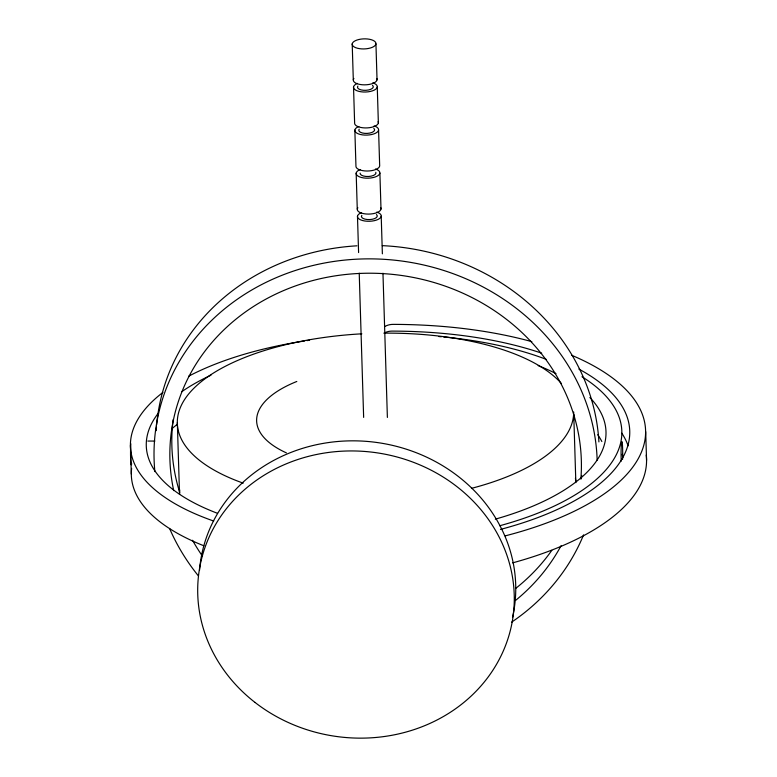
<?xml version="1.0" encoding="UTF-8"?>
<svg xmlns="http://www.w3.org/2000/svg" width="777" height="777" viewBox="0 0 777 777"><rect width="100%" height="100%" fill="white"/><g stroke="black" fill="none" stroke-linecap="round" stroke-linejoin="round"><path stroke-width="1.17" d="M147.834 441.054L154.866 441.064M645.687 431.643L646.571 460.363M573.756 414.394L575.844 482.614M375.942 43.91A11.898 5.041 -1.8 0 1 357.498 48.261A11.898 5.041 -1.8 0 1 358.77 39.52A11.898 5.041 -1.8 0 1 375.942 43.91L377.039 79.817M377.263 86.995L378.36 122.892M378.574 130.08L379.681 165.977A11.898 5.041 -1.8 0 1 367.074 171.018A11.898 5.041 -1.8 0 1 355.944 165.948L354.846 130.05M379.895 173.154L381.002 209.062M381.216 216.239L382.371 253.817M382.964 273.203L387.383 417.434M352.204 43.881L353.302 79.788M353.525 86.966L354.623 122.873A11.898 5.041 -1.8 0 0 367.307 127.894A11.898 5.041 -1.8 0 0 378.146 121.591M356.167 173.135L357.265 209.032M357.478 216.21L358.595 252.574M359.227 273.174L363.646 417.404M177.331 422.552L179.536 494.357A198.252 83.965 -1.8 0 1 179.769 489.947M130.429 445.357L131.313 474.077M286.383 452.874A118.949 50.379 -1.8 0 1 296.804 381.478M578.894 369.094A253.758 107.479 -1.8 0 1 500.437 529.428M541.715 353.185A253.758 107.479 -1.8 0 0 391.88 331.109A15.861 14.355 3.9 0 0 384.013 333.129M571.687 355.274A269.619 114.2 -1.8 0 1 505.147 535.887M531.847 341.647A269.619 114.2 -1.8 0 0 392.861 324.378A15.861 14.355 3.9 0 0 384.994 326.398M646.231 455.04A269.619 114.2 -1.8 0 1 512.616 562.869M621.843 433.197A253.758 107.479 -1.8 0 1 628.098 445.833M199.553 570.182A158.605 143.269 8.3 0 1 378.894 442.783A158.605 143.269 8.3 0 1 512.558 617.239M621.25 461.13A11.898 0.806 -89.9 0 1 621.299 445.318A11.898 0.806 -89.9 0 1 622.367 443.91A11.898 0.806 -89.9 0 1 622.571 459.392M131.672 463.665A11.898 0.806 -89.9 0 1 130.653 459.304A11.898 0.806 -89.9 0 1 130.837 443.793M583.576 534.877A222.037 200.583 8.3 0 1 511.587 622.192M198.417 575.912A222.037 200.583 8.3 0 1 169.561 528.428M154.856 471.61A222.037 200.583 8.3 0 1 362.878 258.945A222.037 200.583 8.3 0 1 597.154 460.169M156.245 430.652A222.037 200.583 8.3 0 1 156.478 427.078M156.672 424.698A222.037 200.583 8.3 0 1 356.954 245.814M382.313 245.649A222.037 200.583 8.3 0 1 598.912 441.919M551.806 550.369A206.187 186.247 8.3 0 1 515.714 588.412M179.691 492.385A206.187 186.247 8.3 0 1 173.164 419.638M581.72 475.446A206.187 186.247 8.3 0 1 581.225 478.739M561.091 545.668A206.187 186.247 8.3 0 1 515.559 600.427M202.292 555.914A206.187 186.247 8.3 0 1 192.531 540.268M173.718 490.627A206.187 186.247 8.3 0 1 363.18 273.31A206.187 186.247 8.3 0 1 580.856 479.001M203.895 545.794A245.833 104.118 -1.8 0 1 131.634 468.385M622.202 454.205A245.833 104.118 -1.8 0 1 622.63 457.595M581.992 376.738A245.833 104.118 -1.8 0 1 499.776 525.738M213.685 521.037A245.833 104.118 -1.8 0 1 162.927 392.414M188.753 376.155A245.833 104.118 -1.8 0 1 304.613 340.967M306.983 340.608A245.833 104.118 -1.8 0 1 309.363 340.258M438.947 336.538A245.833 104.118 -1.8 0 1 441.336 336.752M443.716 336.975A245.833 104.118 -1.8 0 1 546.192 359.343M589.869 397.533A229.973 97.397 -1.8 0 1 495.328 519.153M217.414 513.276A229.973 97.397 -1.8 0 1 158.226 413.296M181.527 391.861A229.973 97.397 -1.8 0 1 210.946 375.223M538.16 365.608A229.973 97.397 -1.8 0 1 556.002 373.601M172.203 428.467A229.973 97.397 -1.8 0 1 177.564 424.125M597.727 434.693A229.973 97.397 -1.8 0 1 601.845 441.511M575.417 478.321A198.252 83.965 -1.8 0 1 575.796 481.614M573.688 412.004A198.252 83.965 -1.8 0 1 471.814 488.267M243.201 483.139A198.252 83.965 -1.8 0 1 188.092 394.687A198.252 83.965 -1.8 0 1 361.859 333.819M384.256 333.139A198.252 83.965 -1.8 0 1 561.499 383.595M376.758 212.102A11.898 5.041 -1.8 0 1 378.205 219.367A11.898 5.041 -1.8 0 1 360.907 219.988A11.898 5.041 -1.8 0 1 361.48 212.645M376.447 214.549A7.925 3.361 -1.8 0 1 369.901 219.561A7.925 3.361 -1.8 0 1 361.839 215.346M380.788 207.75A11.898 5.041 -1.8 0 1 368.395 214.093A11.898 5.041 -1.8 0 1 357.857 207.731M375.437 169.017A11.898 5.041 -1.8 0 1 376.884 176.282A11.898 5.041 -1.8 0 1 359.596 176.903A11.898 5.041 -1.8 0 1 360.159 169.561M375.796 172.28A7.925 3.361 -1.8 0 1 368.58 176.486A7.925 3.361 -1.8 0 1 360.12 173.135M374.116 125.932A11.898 5.041 -1.8 0 1 375.563 133.207A11.898 5.041 -1.8 0 1 358.275 133.829A11.898 5.041 -1.8 0 1 358.838 126.486M373.805 128.39A7.925 3.361 -1.8 0 1 367.259 133.401A7.925 3.361 -1.8 0 1 359.197 129.186M372.795 82.848A11.898 5.041 -1.8 0 1 374.242 90.122A11.898 5.041 -1.8 0 1 356.954 90.744A11.898 5.041 -1.8 0 1 357.517 83.401M372.484 85.305A7.925 3.361 -1.8 0 1 365.938 90.317A7.925 3.361 -1.8 0 1 357.876 86.101M376.826 78.506A11.898 5.041 -1.8 0 1 364.432 84.848A11.898 5.041 -1.8 0 1 353.894 78.477M254.963 702.389A158.605 143.269 8.3 0 0 512.043 622.736A158.605 143.269 8.3 0 0 300.961 458.498A158.605 143.269 8.3 0 0 254.963 702.389"/></g></svg>
